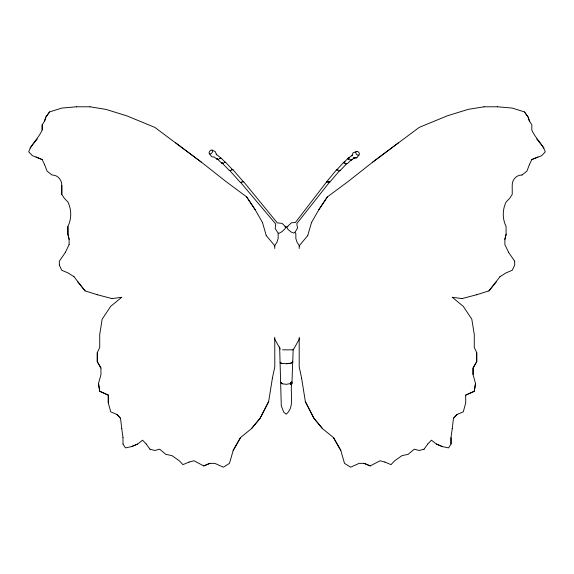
<?xml version="1.0" encoding="UTF-8"?>
<svg xmlns="http://www.w3.org/2000/svg" width="574" height="574" viewBox="0 0 574 574"><rect width="100%" height="100%" fill="white"/><g stroke="black" fill="none" stroke-linecap="round" stroke-linejoin="round"><path stroke-width="0.86" d="M286.44 363.751L290.91 363.242L292.74 362.259L293.171 349.171M290.753 382.298L291.886 383.088L290.322 384.343L291.958 383.059L292.711 361.19M291.886 383.088C289.64 392.781 295.258 407.052 286.125 414.198L283.764 412.161L281.289 405.918L279.638 346.861M452.219 428.591L453.482 418.295L457.112 414.435L463.275 411.859L465.729 402.848L465.686 395.127L474.296 391.267L475.523 383.54L473.026 374.528L473.026 368.092L476.7 361.656L476.7 352.644M452.262 428.591L450.992 437.603L450.992 444.039M272.363 378.395L268.646 401.563L260.072 418.295L251.548 428.591L240.484 437.603L233.144 450.475M475.48 383.54L474.253 391.267L465.686 395.127M272.32 378.395L274.81 366.808L274.767 337.232M504.855 239.372L506.081 234.228L506.081 226.5A26.77 25.457 -90 0 1 506.081 202.041L509.798 198.181L512.245 194.321L512.202 185.309A10.088 9.593 -90 0 1 522.039 175.013M506.125 234.228L504.905 239.372L504.855 244.524L508.571 252.244M348.332 158.252L348.16 158.941L349.2 159.586L347.88 158.905L348.196 158.245L349.566 157.936L348.332 158.252L352.307 155.095M307.757 235.512L311.474 222.64M351.919 155.977L353.089 152.756L357.502 151.299L358.85 152.361L359.432 153.94L358.915 155.109L356.77 157.793L353.376 157.979L356.77 157.793M42.211 124.809L42.211 129.961C38.795 137.99 31.563 143.744 28.7 151.845L32.417 155.705L42.211 159.565M44.614 120.949L45.841 117.089L49.515 111.937L61.798 108.077L76.486 106.793M529.386 164.716L526.896 171.152L521.996 175.013M338.351 170.858L340.066 170.686L346.861 163.525L345.505 163.805L347.32 163.576L351.439 159.809L350.075 160.146L351.84 159.845L352.149 159.034M356.189 151.371L355.672 152.533L356.26 154.112L357.602 155.181L358.915 155.109M65.429 252.244L69.145 244.524M529.343 164.716L531.833 159.565L541.626 155.705L545.3 151.845C542.387 143.758 535.183 138.004 531.789 129.961L531.833 124.809L529.343 120.949L528.116 117.089L524.442 111.937M299.449 338.839L293.321 349.831L282.53 349.831M268.689 401.563L260.115 418.295L251.505 428.591M241.539 181.936L243.771 181.872L277.271 222.848L282.056 223.379L285.952 227.053L284.826 229.026L282.042 231.587L279.222 233.245L278.031 233.015L275.183 228.552L275.735 224.004L240.535 182.317L241.869 182.467L240.255 182.31L229.449 170.213L231.107 170.593L229.385 170.55L221.693 162.614L223.53 163.238L221.708 163.145L216.872 158.489M311.431 222.64L318.821 209.768L327.388 196.896L348.203 181.449L372.684 162.141L419.207 127.385L447.361 115.805L468.176 109.369L484.09 106.793M240.535 437.603L233.188 450.475L229.471 463.347L223.394 467.207L214.776 463.347L209.883 463.347L203.763 465.923L193.969 460.771L189.068 462.063M294.979 232.362L297.576 227.971L296.765 223.666L329.591 182.094L328.931 181.85M340.066 170.686L340.36 170.22M345.139 161.961L343.503 162.686L344.802 163.181L343.848 162.729L344.02 162.22L348.196 158.245M274.358 246.167L276.883 242.372L278.153 238.583L278.153 233.525M318.778 209.768L327.345 196.896M65.472 252.244L59.309 261.256L59.352 265.116M49.558 111.937L45.884 117.089L44.657 120.949L42.167 124.809L42.167 129.961M476.7 294.72L488.983 290.86L500.004 276.704M424.057 449.191L427.774 444.039M326.613 181.886L295.402 222.511L291.449 222.777L286.735 227.125L287.976 229.399L290.903 231.874L293.802 233.101M29.97 147.984L37.31 138.973M488.94 290.86L496.288 281.848M326.333 181.85L328.565 181.965L326.613 181.836L336.472 169.89L338.021 169.423M307.808 235.512L299.19 245.808L299.19 248.499M329.591 182.094L328.263 182.475L329.863 182.066L339.98 170.213L339.564 170.657M343.812 162.198L337.038 169.588L337.799 170.191L336.472 169.89M427.73 444.039L431.447 440.179L436.348 444.039L442.425 446.615L448.588 447.899L451.035 444.039L451.035 437.603M453.482 418.295L457.155 414.435M290.358 383.525L291.929 381.925L290.315 383.597L286.354 384.315L282.329 383.819L280.629 382.241L282.329 383.748M121.738 297.296L110.725 306.308L102.15 319.18L99.704 334.628L99.747 347.5L97.257 352.644L97.257 361.656L100.931 368.092L100.974 374.528L98.477 383.54L99.704 391.267L108.314 395.127L108.314 402.848M122.965 444.039L125.455 447.899L131.575 446.615L137.695 444.039L142.553 440.179L146.27 444.039M351.84 159.845L354.373 157.922M372.684 162.141L398.392 142.833M499.961 276.704L506.125 272.844L512.245 270.268L514.691 265.116L514.648 261.256M286.735 227.125L287.911 226.386M364.074 463.347L370.194 465.923L380.031 460.771L384.932 462.063M531.789 159.565L537.91 156.989M131.532 446.615L137.652 444.039M189.111 462.063L182.948 464.631L179.275 460.771L171.935 455.627L165.814 454.335L159.687 449.191L154.793 450.475L149.893 449.191M203.806 465.923L209.926 463.347M243.491 181.879L232.929 169.66L231.616 169.882L232.535 169.696L225.474 162.155L224.19 162.564L225.13 162.205L224.936 161.854L220.516 157.613L220.861 158.115L219.569 158.718L220.588 158.159L220.387 157.62L216.204 154.148L216.635 154.894L215.286 151.658L212.093 150.087L210.78 150.23L209.503 151.421L209.001 152.949L209.575 153.925L211.885 156.838L214.303 157.054L216.958 159.177L218.73 159.335L217.352 159.127M462.013 298.588L476.743 294.72M424.107 449.191L419.164 450.475L414.263 449.191L408.143 454.335L402.022 455.627L394.682 460.771L391.009 464.631L384.889 462.063M111.944 298.588L121.781 297.296M209.575 153.925L210.88 153.782L212.158 152.591L212.66 151.062L212.093 150.087M76.442 106.793L89.953 106.793M484.047 106.793L497.558 106.793M473.069 374.528L473.069 368.092L476.743 361.656L476.743 352.644L474.253 347.5L474.296 334.628L471.806 319.18L463.232 306.308L452.262 297.296M370.194 465.923L364.117 463.347L359.181 463.347L350.606 467.207L344.486 463.347L340.812 450.475L333.465 437.603M231.372 169.481L232.929 169.66M497.514 106.793L512.245 108.077L524.485 111.937L528.159 117.089L529.386 120.949M452.219 297.296L462.056 298.588M89.91 106.793L105.867 109.369L126.682 115.805L154.837 127.385L201.359 162.141L225.84 181.449L246.655 196.896L255.222 209.768M284.769 226.823L285.952 227.053M97.257 294.72L111.987 298.588M73.996 276.704L85.017 290.86L97.3 294.72M329.096 181.815L329.863 182.066M36.047 156.989L42.167 159.565L44.657 164.716M436.348 444.039L442.468 446.615M121.781 428.591L120.518 418.295L116.888 414.435L110.725 411.859L108.271 402.848L108.271 395.127M108.314 395.127L99.747 391.267L98.52 383.54M292.74 362.259L290.882 363.17L286.433 363.686L281.956 363.493L280.083 362.61L281.949 363.421M74.039 276.704L67.876 272.844L61.755 270.268L59.309 265.116M290.831 382.27L291.958 383.059M175.608 142.833L201.316 162.141M294.584 232.262L295.847 233.525L295.847 238.583L297.117 242.372L299.642 246.167M116.845 414.435L120.518 418.295M266.192 235.512L274.81 245.808L274.767 248.499M322.495 428.591L313.928 418.295L305.311 401.563M536.69 138.973L544.03 147.984M77.712 281.848L85.06 290.86M146.227 444.039L149.943 449.191M508.528 252.244L514.691 261.256M221.37 162.657L221.708 163.145M246.612 196.896L255.179 209.768L262.569 222.64M44.614 164.716L47.104 171.152L52.004 175.013A10.088 9.593 -90 0 1 61.798 185.309L61.755 194.321L64.245 198.181L67.919 202.041A26.77 25.457 -90 0 1 67.919 226.5L67.919 234.228L69.095 239.372M280.256 349.128L274.551 338.839M340.856 450.475L333.516 437.603L322.452 428.591L313.885 418.295L305.354 401.563L301.637 378.395M100.974 368.092L97.3 361.656L97.3 352.644M216.606 158.51L216.958 159.177M262.526 222.64L266.243 235.512M301.68 378.395L299.19 366.808L299.19 337.232M121.738 428.591L123.008 437.603M122.965 437.603L123.008 444.039M69.095 244.524L69.145 239.372L67.919 234.228L67.876 226.5M61.798 185.309L61.798 194.321"/></g></svg>
